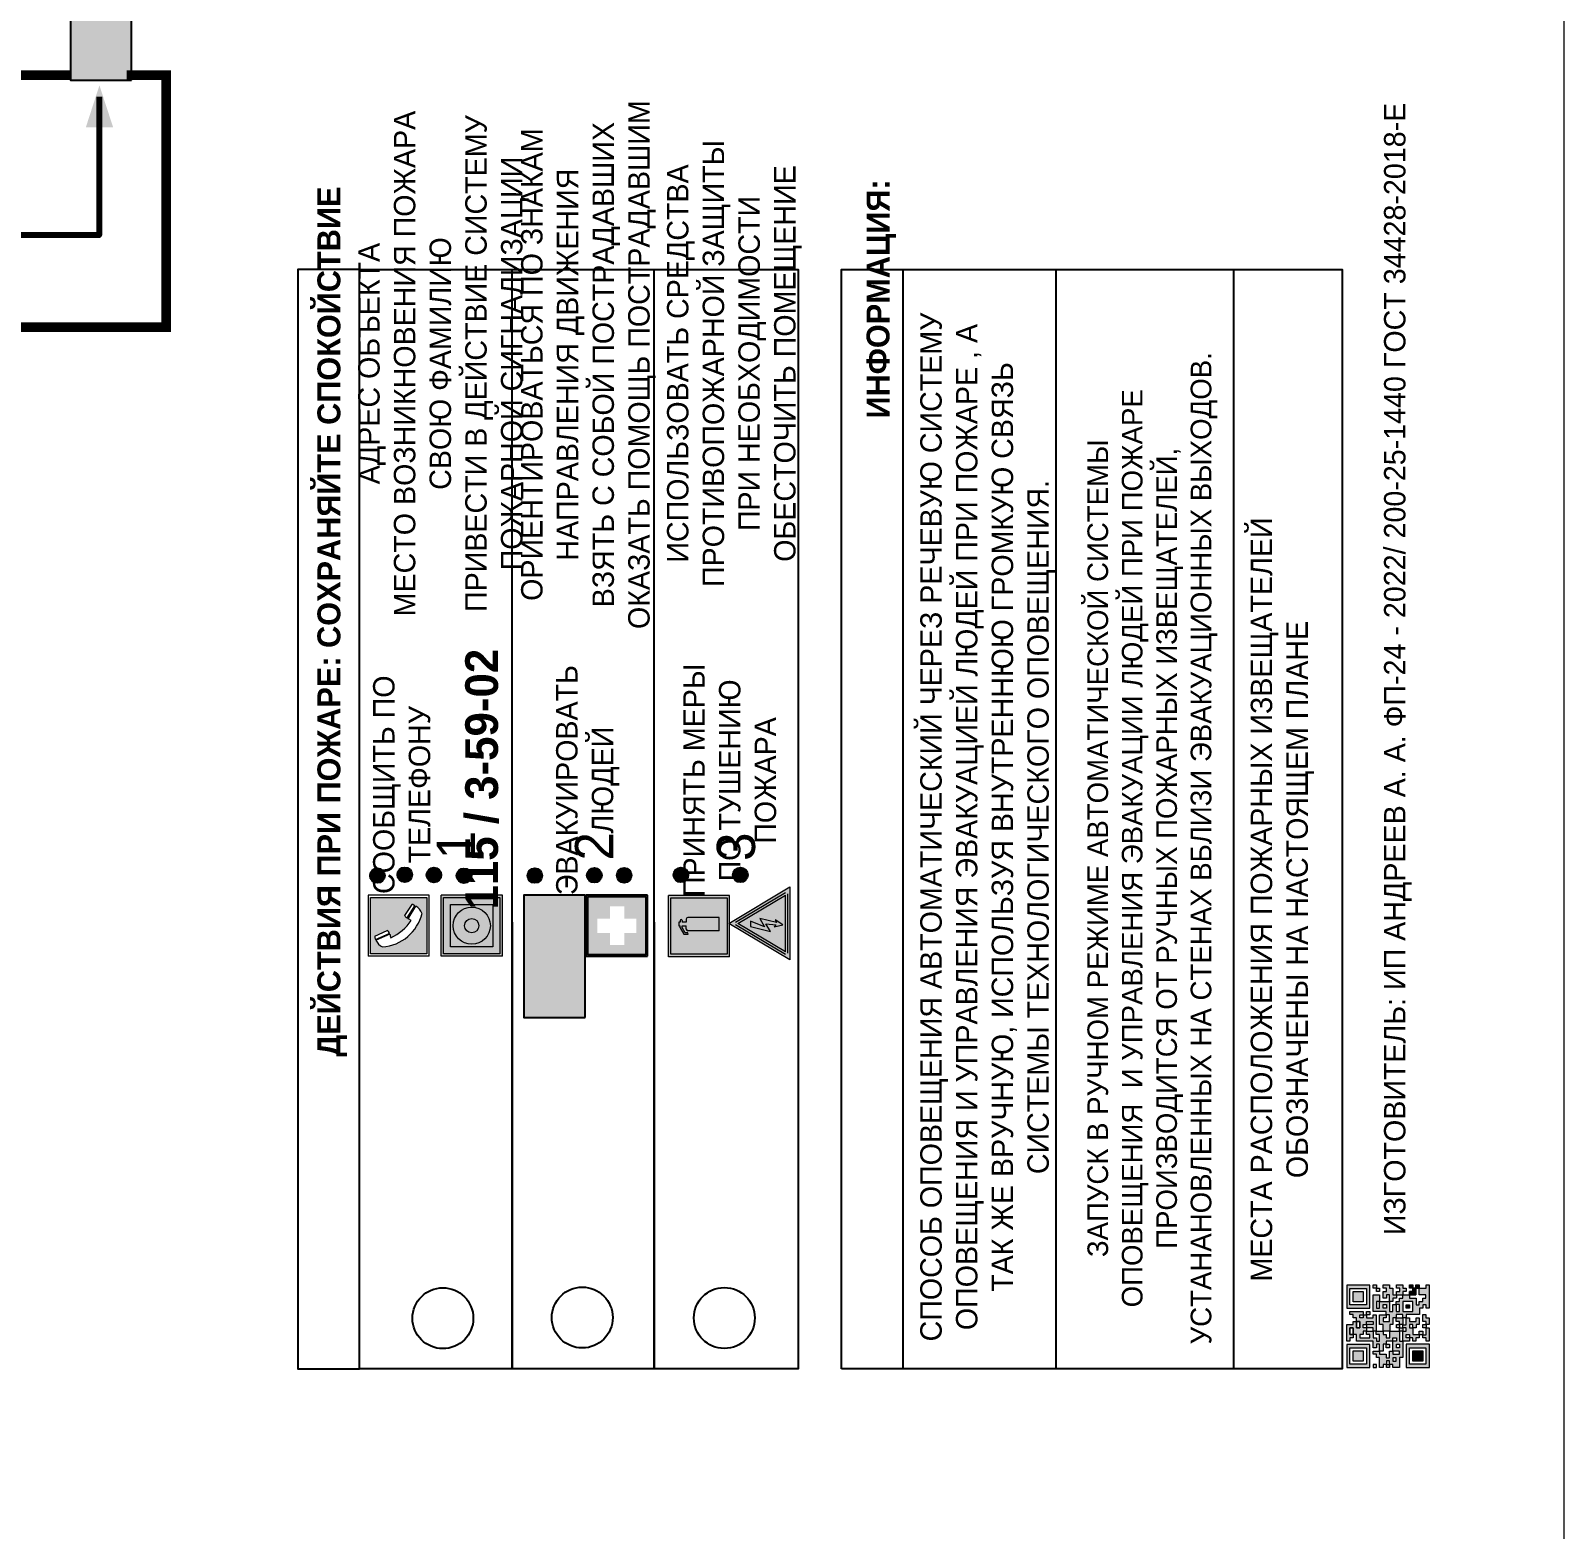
# Model space of a CAD drawing. Header units: millimetres. Extents: x 13114 to 67229, y 22859 to 38520.
# Drawn here: x 21346.1 to 21546.7, y 35961.4 to 36157.4 of the extents above; entities that cross this region are included whole.
import ezdxf

# ---------------------------------------------------------------- set-up
doc = ezdxf.new("R2010")
doc.units = ezdxf.units.MM
doc.layers.add('План_Штампы', color=7, linetype='Continuous')
doc.styles.add('обычный', font='arial.ttf')

# ---------------------------------------------------------------- blocks, each defined once
blk = doc.blocks.new('A$C3E6D3DDE')
at = {"lineweight": 5}
h = blk.add_hatch(color=40, dxfattribs=at)
h.paths.add_polyline_path([(24.1, 1.45), (16.46, -11.35), (31.74, -11.35)])
h.paths.add_polyline_path([(24.09, -0.46), (30.03, -10.41), (18.14, -10.41)], flags=16)
h.paths.add_polyline_path([(24.54, -3.08), (23.41, -6.02), (25.13, -5.01), (24.33, -8.5), (24.82, -8.27), (23.79, -9.86), (23.4, -8.04), (23.8, -8.43), (24.04, -6.29), (22.39, -7.25), (23.44, -3.08)], flags=0)
h = blk.add_hatch(color=256, dxfattribs=at)
h.paths.add_polyline_path([(24.37, 0.03, 0.567511), (23.82, 0.03), (17.59, -10.4, 0.582454), (17.86, -10.88), (30.32, -10.88, 0.582149), (30.6, -10.4)])
h.paths.add_polyline_path([(24.09, -0.46), (18.14, -10.41), (30.03, -10.41)], flags=16)
h.paths.add_polyline_path([(24.54, -3.08), (23.41, -6.02), (25.13, -5.01), (24.33, -8.5), (24.82, -8.27), (23.79, -9.86), (23.4, -8.04), (23.8, -8.43), (24.04, -6.29), (22.39, -7.25), (23.44, -3.08)], flags=0)
h = blk.add_hatch(color=40, dxfattribs=at)
h.paths.add_polyline_path([(24.09, -0.46), (18.14, -10.41), (30.03, -10.41)])
h.paths.add_polyline_path([(24.82, -8.27), (23.79, -9.86), (23.4, -8.04), (23.8, -8.43), (24.04, -6.29), (22.39, -7.25), (23.44, -3.08), (24.54, -3.08), (23.41, -6.02), (25.13, -5.01), (24.33, -8.5)], flags=16)
at = {"color": 40, "lineweight": 5}
for p, q in [((16.46, -11.35), (24.1, 1.45)), ((24.1, 1.45), (31.74, -11.35))]:
    blk.add_line(p, q, dxfattribs=at)
at = {"lineweight": 5}
for p, q in [((17.59, -10.4), (23.82, 0.03)), ((24.37, 0.03), (30.6, -10.4)), ((18.14, -10.41), (24.09, -0.46)), ((23.44, -3.08), (22.39, -7.25)), ((23.41, -6.02), (24.54, -3.08)), ((24.54, -3.08), (23.44, -3.08)), ((24.09, -0.46), (30.03, -10.41)), ((22.39, -7.25), (24.04, -6.29)), ((25.13, -5.01), (23.41, -6.02)), ((24.04, -6.29), (23.8, -8.43)), ((24.33, -8.5), (25.13, -5.01)), ((23.8, -8.43), (23.4, -8.04)), ((23.4, -8.04), (23.79, -9.86)), ((23.79, -9.86), (24.82, -8.27)), ((24.82, -8.27), (24.33, -8.5)), ((17.86, -10.88), (30.32, -10.88)), ((18.14, -10.41), (30.03, -10.41))]:
    blk.add_line(p, q, dxfattribs=at)
at = {"color": 50, "lineweight": 5}
blk.add_line((31.74, -11.35), (16.46, -11.35), dxfattribs=at)
blk = doc.blocks.new('A$C456E1F9C')
at = {"lineweight": 5}
h = blk.add_hatch(color=242, dxfattribs=at)
h.paths.add_polyline_path([(0.51, -1.47), (0.51, -13.26), (12.29, -13.26), (12.29, -1.47)])
h.paths.add_polyline_path([(5.42, -4.95, -0.254479), (4.78, -5.4), (3.52, -2.53, -0.209735), (4.23, -2.4)], flags=16)
h.paths.add_polyline_path([(8.53, -8.6), (10.87, -10.17), (10.54, -10.76), (8.03, -9.13, -0.192251)], flags=16)
h.paths.add_polyline_path([(4.61, -5.49, 0.005518), (3.87, -5.72, 0.128647), (7.49, -10.01, 0.00809), (7.83, -9.33), (10.47, -10.97, -0.16736), (8.99, -12.25, -0.327862), (1.95, -3.95, -0.166952), (3.36, -2.62)], flags=16)
at = {"color": 242, "lineweight": 5}
for p, q in [((0, -13.77), (0, -0.97)), ((12.8, -0.97), (0, -0.97)), ((4.61, -5.49), (3.36, -2.62)), ((3.52, -2.53), (4.78, -5.4)), ((4.23, -2.4), (5.42, -4.95)), ((12.8, -13.77), (12.8, -0.97)), ((7.83, -9.33), (10.47, -10.97)), ((8.03, -9.13), (10.54, -10.76)), ((10.81, -10.12), (8.53, -8.6)), ((10.54, -10.76), (10.8, -10.3)), ((10.8, -10.3), (10.81, -10.12)), ((0, -13.77), (12.8, -13.77))]:
    blk.add_line(p, q, dxfattribs=at)
blk.add_lwpolyline([(0.51, -1.47), (12.29, -1.47), (12.29, -13.26), (0.51, -13.26)], close=True, dxfattribs=at)
for centre, radius, start, end in [((4.59, -5.34), 2.99, 114.2845, 152.1974), ((4.02, -3.27), 0.891, 76.3284, 123.7092), ((11.12, -3.31), 9.19, 183.9915, 256.6009), ((14.98, -39.1), 35.17, 107.1487, 108.4135), ((13.86, -0.94), 11.08, 205.5536, 234.8762), ((4.68, -4.59), 0.824, 276.9621, 334.0723), ((-13.31, 0.8), 23.44, 332.5487, 334.4027), ((8.94, -9.5), 0.989, 114.4092, 157.9388), ((7.87, -9.46), 3, 291.9291, 329.9329)]:
    blk.add_arc(centre, radius, start, end, dxfattribs=at)
blk = doc.blocks.new('A$C54414219')
at = {"true_color": 0xffffff}
h = blk.add_hatch(color=7, dxfattribs=at)
h.paths.add_polyline_path([(2.39, -9.45), (2.39, -18.3), (11.23, -18.3), (11.23, -9.45)], flags=0)
h.paths.add_polyline_path([(10.71, -13.87, -1), (2.92, -13.87, -1)], flags=0)
h.paths.add_polyline_path([(8.3, -13.87, -1), (5.33, -13.87, -1)], flags=0)
h.paths.add_polyline_path([(0.41, -7.47), (0.41, -20.27), (13.21, -20.27), (13.21, -7.47)])
h.paths.add_polyline_path([(0.92, -19.77), (12.71, -19.77), (12.71, -7.98), (0.92, -7.98)], flags=16)
h.paths.add_polyline_path([(11.23, -9.45), (11.23, -18.3), (2.39, -18.3), (2.39, -9.45)], flags=0)
at = {"lineweight": 5}
h = blk.add_hatch(color=242, dxfattribs=at)
h.paths.add_polyline_path([(12.71, -7.98), (0.92, -7.98), (0.92, -19.77), (12.71, -19.77)])
h.paths.add_polyline_path([(11.23, -18.3), (2.39, -18.3), (2.39, -9.45), (11.23, -9.45)], flags=16)
h.paths.add_polyline_path([(10.71, -13.87, -1), (2.92, -13.87, -1)], flags=0)
h.paths.add_polyline_path([(8.3, -13.87, -1), (5.33, -13.87, -1)], flags=0)
at = {"true_color": 0xffffff}
h = blk.add_hatch(color=7, dxfattribs=at)
h.paths.add_polyline_path([(2.39, -9.45), (2.39, -18.3), (11.23, -18.3), (11.23, -9.45)])
h.paths.add_polyline_path([(10.71, -13.87, -1), (2.92, -13.87, -1)], flags=16)
h.paths.add_polyline_path([(8.3, -13.87, -1), (5.33, -13.87, -1)], flags=0)
at = {"lineweight": 5}
h = blk.add_hatch(color=242, dxfattribs=at)
h.paths.add_polyline_path([(2.92, -13.87, 1), (10.71, -13.87, 1)])
h.paths.add_polyline_path([(8.3, -13.87, -1), (5.33, -13.87, -1)], flags=16)
at = {"color": 242, "lineweight": 5}
for p, q in [((0.41, -20.27), (0.41, -7.47)), ((0.41, -7.47), (13.21, -7.47)), ((0.41, -7.47), (13.21, -7.47)), ((13.21, -20.27), (13.21, -7.47)), ((0.41, -20.27), (13.21, -20.27))]:
    blk.add_line(p, q, dxfattribs=at)
for points in [[(0.92, -7.98), (12.71, -7.98), (12.71, -19.77), (0.92, -19.77)], [(2.39, -9.45), (11.23, -9.45), (11.23, -18.3), (2.39, -18.3)]]:
    blk.add_lwpolyline(points, close=True, dxfattribs=at)
for radius in [3.89, 1.49]:
    blk.add_circle((6.81, -13.87), radius, dxfattribs=at)
blk = doc.blocks.new('A$C32E8229D')
at = {"true_color": 0xffffff}
blk.add_hatch(color=7, dxfattribs=at).paths.add_polyline_path([(0, 0), (0, -8), (16, -8), (16, 0)])
h = blk.add_hatch(color=126)
h.paths.add_polyline_path([(0.2, -0.2), (15.8, -0.2), (15.8, -7.8), (0.2, -7.8)])
h.paths.add_polyline_path([(13.49, -2.05), (12.08, -2.05), (11.37, -2.63, 0.162397), (11.29, -2.84), (11.29, -3.63), (10.35, -3.63), (10.35, -4.05), (11.68, -4.05), (11.68, -3.48), (12.26, -4.28), (11.29, -5.1), (11.29, -6.78), (11.85, -6.78), (11.85, -5.44), (12.8, -4.64), (12.8, -5.94), (14.46, -5.94), (14.46, -5.39), (13.45, -5.39), (13.45, -3.97), (12.46, -2.59), (13.15, -2.59), (13.69, -3.34), (14.18, -3)], flags=16)
h.paths.add_polyline_path([(10.74, -1.82, 1), (11.8, -1.82, 1)], flags=16)
h.paths.add_polyline_path([(9.39, -3.59), (5.99, -3.59), (6.56, -3.03), (5.91, -3.03), (5.1, -3.83), (5.91, -4.64), (6.56, -4.64), (5.99, -4.09), (9.39, -4.09)], flags=16)
h.paths.add_polyline_path([(4.29, -1.08), (1.72, -1.08), (1.72, -6.6), (4.29, -6.6)], flags=16)
at = {"color": 126}
blk.add_lwpolyline([(16, -8), (0, -8), (0, 0), (16, 0)], close=True, dxfattribs=at)
blk = doc.blocks.new('A$C18900ED3')
h = blk.add_hatch(color=126)
h.paths.add_polyline_path([(-0.18, -0.18), (-7.02, -0.18), (-7.02, -7.02), (-0.18, -7.02)])
h.paths.add_polyline_path([(-5.89, -4.46), (-5.89, -2.77), (-4.46, -2.77), (-4.46, -1.31), (-2.77, -1.31), (-2.77, -2.77), (-1.33, -2.77), (-1.33, -4.46), (-2.77, -4.46), (-2.77, -5.89), (-4.46, -5.89), (-4.46, -4.46)], flags=16)
at = {"color": 126}
for p, q in [((-7.2, 0), (-7.2, -7.2)), ((0, 0), (-7.2, 0)), ((0, -7.2), (0, 0)), ((-7.02, -7.02), (-7.02, -0.18)), ((-7.02, -0.18), (-0.18, -0.18)), ((-0.18, -0.18), (-0.18, -7.02)), ((-7.2, -7.2), (0, -7.2)), ((-0.18, -7.02), (-7.02, -7.02))]:
    blk.add_line(p, q, dxfattribs=at)
blk = doc.blocks.new('A$C3AD82952')
at = {"true_color": 0xf5f5ff}
h = blk.add_hatch(color=7, dxfattribs=at)
h.dxf.hatch_style = 1
h.paths.add_polyline_path([(8.21, 8.73, 0.414214), (7.89, 9.05), (7.22, 9.05), (7.22, 9.92), (7.59, 9.92, 1), (7.57, 10.36), (7.22, 10.36), (7.22, 10.6), (6.43, 10.6), (6.43, 10.36), (6.01, 10.36), (4.74, 9.59), (4.74, 8.69), (4.98, 8.73), (4.98, 9.26), (6.12, 9.91), (6.43, 9.91), (6.43, 9.05), (5.76, 9.05, 0.414214), (5.44, 8.73), (5.44, 2.2), (8.21, 2.2)], flags=0)
h.paths.add_polyline_path([(12.8, 12.8), (0, 12.8), (0, 0), (12.8, 0)])
h.paths.add_polyline_path([(0.51, 12.29), (12.29, 12.29), (12.29, 0.51), (0.51, 0.51)], flags=16)
h.paths.add_polyline_path([(4.74, 9.59), (6.01, 10.36), (6.43, 10.36), (6.43, 10.6), (7.22, 10.6), (7.22, 10.36), (7.59, 10.36, -0.94586), (7.59, 9.92), (7.22, 9.92), (7.22, 9.05), (7.89, 9.05, -0.414214), (8.21, 8.73), (8.21, 2.2), (5.44, 2.2), (5.44, 8.73, -0.414214), (5.76, 9.05), (6.43, 9.05), (6.43, 9.91), (6.12, 9.91), (4.98, 9.26), (4.98, 8.73), (4.74, 8.69)], flags=0)
h = blk.add_hatch(color=242)
h.dxf.hatch_style = 1
h.paths.add_polyline_path([(12.29, 12.29), (0.51, 12.29), (0.51, 0.51), (12.29, 0.51)])
h.paths.add_polyline_path([(4.74, 8.69), (4.74, 9.59), (6.01, 10.36), (6.43, 10.36), (6.43, 10.6), (7.22, 10.6), (7.22, 10.36), (7.59, 10.36, -0.94586), (7.59, 9.92), (7.22, 9.92), (7.22, 9.05), (7.89, 9.05, -0.414214), (8.21, 8.73), (8.21, 2.2), (5.44, 2.2), (5.44, 8.73, -0.414214), (5.76, 9.05), (6.43, 9.05), (6.43, 9.91), (6.12, 9.91), (4.98, 9.26), (4.98, 8.73)], flags=16)
h = blk.add_hatch(color=7, dxfattribs=at)
h.dxf.hatch_style = 1
h.paths.add_polyline_path([(8.21, 8.73, 0.414214), (7.89, 9.05), (7.22, 9.05), (7.22, 9.92), (7.59, 9.92, 1), (7.57, 10.36), (7.22, 10.36), (7.22, 10.6), (6.43, 10.6), (6.43, 10.36), (6.01, 10.36), (4.74, 9.59), (4.74, 8.69), (4.98, 8.73), (4.98, 9.26), (6.12, 9.91), (6.43, 9.91), (6.43, 9.05), (5.76, 9.05, 0.414214), (5.44, 8.73), (5.44, 2.2), (8.21, 2.2)])
at = {"color": 242, "lineweight": 5}
for p, q in [((0, 0), (0, 12.8)), ((0, 12.8), (12.8, 12.8)), ((6.01, 10.36), (4.74, 9.59)), ((4.98, 9.26), (6.12, 9.91)), ((6.01, 10.36), (6.43, 10.36)), ((6.12, 9.91), (6.43, 9.91)), ((7.22, 10.6), (6.43, 10.6)), ((6.43, 10.6), (6.43, 10.36)), ((6.43, 9.91), (6.43, 9.05)), ((7.22, 10.36), (7.22, 10.6)), ((7.59, 10.36), (7.22, 10.36)), ((7.22, 9.05), (7.22, 9.92)), ((7.59, 9.92), (7.22, 9.92)), ((12.8, 0), (12.8, 12.8)), ((4.74, 9.59), (4.74, 8.69)), ((4.74, 8.69), (4.98, 8.73)), ((4.98, 8.73), (4.98, 9.26)), ((5.44, 2.2), (5.44, 8.73)), ((5.76, 9.05), (6.43, 9.05)), ((7.89, 9.05), (7.22, 9.05)), ((8.21, 2.2), (8.21, 8.73)), ((0, 0), (12.8, 0)), ((5.44, 2.2), (8.21, 2.2))]:
    blk.add_line(p, q, dxfattribs=at)
blk.add_lwpolyline([(0.51, 12.29), (12.29, 12.29), (12.29, 0.51), (0.51, 0.51)], close=True, dxfattribs=at)
for centre, radius, start, end in [((7.58, 10.14), 0.223, 273.1875, 86.8125), ((5.76, 8.73), 0.32, 90, 180), ((7.89, 8.73), 0.32, 0, 90)]:
    blk.add_arc(centre, radius, start, end, dxfattribs=at)
blk = doc.blocks.new('A$C7B4425F7')
at = {"true_color": 0xffffff}
blk.add_hatch(color=7, dxfattribs=at).paths.add_polyline_path([(0, 0), (-16, 0), (-16, -8), (0, -8)])
h = blk.add_hatch(color=126)
h.paths.add_polyline_path([(-0.2, -0.2), (-15.8, -0.2), (-15.8, -7.8), (-0.2, -7.8)])
h.paths.add_polyline_path([(-11.76, -2.03), (-11.76, -3.66), (-11.17, -3.66, -0.568275), (-11.17, -6.18), (-12.58, -6.18), (-12.58, -2.03)], flags=16)
h.paths.add_polyline_path([(-13.33, -4.12, -0.495768), (-13.59, -6.18), (-15.03, -6.18), (-15.03, -2.03), (-13.59, -2.03, -0.487973)], flags=16)
h.paths.add_polyline_path([(-10.25, -2.03), (-9.48, -2.03), (-9.48, -6.18), (-10.25, -6.18)], flags=16)
h.paths.add_polyline_path([(-13.84, -3.69), (-14.24, -3.69), (-14.24, -3.03), (-13.9, -3.03, -0.692621)], flags=0)
h.paths.add_polyline_path([(-9.15, -2.03), (-8.4, -2.03), (-8.04, -3.07), (-7.68, -2.03), (-6.93, -2.03), (-7.64, -4.1), (-6.93, -6.18), (-7.68, -6.18), (-8.04, -5.14), (-8.4, -6.18), (-9.15, -6.18), (-8.44, -4.1)], flags=16)
h.paths.add_polyline_path([(-11.76, -4.46), (-11.42, -4.46, -0.692621), (-11.36, -5.12), (-11.76, -5.12)], flags=0)
h.paths.add_polyline_path([(-13.9, -5.2), (-14.24, -5.2), (-14.24, -4.55), (-13.84, -4.55, -0.708038)], flags=0)
edge = h.paths.add_edge_path(flags=16)
edge.add_ellipse((-5.51, -4.08), major_axis=(0, 2.05), ratio=0.586184, start_angle=0, end_angle=360)
edge = h.paths.add_edge_path(flags=0)
edge.add_ellipse((-5.51, -4.08), major_axis=(0, 1.14), ratio=0.454828, start_angle=0, end_angle=360)
h.paths.add_polyline_path([(-4.13, -4.96, 0.377264), (-3.48, -4.52, 0.0555), (-3.16, -2.03), (-1.66, -2.03), (-1.66, -4.96), (-0.96, -4.96), (-0.96, -7.01), (-1.75, -7.01), (-1.75, -6.18), (-3.3, -6.18), (-3.3, -7.02), (-4.13, -7.02)], flags=16)
h.paths.add_polyline_path([(-2.73, -2.91), (-2.28, -2.91), (-2.28, -4.96), (-3.05, -4.96, 0.079136)], flags=0)
at = {"color": 126}
blk.add_lwpolyline([(-16, -8), (0, -8), (0, 0), (-16, 0)], close=True, dxfattribs=at)
blk = doc.blocks.new('QR')
at = {"lineweight": 0}
h = blk.add_hatch(color=256, dxfattribs=at)
h.dxf.hatch_style = 1
h.paths.add_polyline_path([(9241.16, 2687.38), (9242.01, 2687.38), (9242.01, 2687.83), (9241.59, 2687.83), (9241.59, 2688.68), (9239.45, 2688.68), (9239.45, 2688.25), (9239.86, 2688.25), (9239.86, 2687.83), (9240.29, 2687.83), (9240.29, 2688.25), (9241.16, 2688.25), (9241.16, 2687.83), (9240.29, 2687.83), (9240.29, 2687.38), (9239.45, 2687.38), (9239.45, 2685.22), (9238.57, 2685.22), (9238.57, 2684.8), (9239.02, 2684.8), (9239.02, 2684.37), (9238.13, 2684.37), (9238.13, 2683.92), (9239.02, 2683.92), (9239.02, 2683.5), (9239.44, 2683.5), (9239.44, 2682.64), (9239.87, 2682.64), (9239.87, 2682.18), (9239.44, 2682.18), (9239.44, 2682.64), (9238.13, 2682.64), (9238.13, 2681.76), (9237.71, 2681.76), (9237.71, 2682.64), (9238.13, 2682.64), (9238.13, 2683.07), (9237.27, 2683.07), (9237.27, 2683.51), (9237.71, 2683.51), (9237.71, 2684.37), (9238.13, 2684.37), (9238.13, 2685.22), (9237.71, 2685.22), (9237.71, 2684.8), (9237.28, 2684.8), (9237.28, 2684.38), (9235.98, 2684.38), (9235.98, 2683.92), (9236.4, 2683.92), (9236.4, 2683.49), (9236.84, 2683.49), (9236.84, 2683.07), (9236.4, 2683.07), (9236.4, 2682.64), (9235.98, 2682.64), (9235.98, 2681.76), (9237.29, 2681.76), (9237.29, 2681.33), (9239.43, 2681.33), (9239.43, 2681.76), (9240.74, 2681.76), (9240.74, 2683.05), (9239.87, 2683.05), (9239.87, 2683.5), (9240.29, 2683.5), (9240.29, 2683.91), (9240.74, 2683.91), (9240.74, 2684.81), (9240.29, 2684.81), (9240.29, 2684.79), (9240.29, 2684.37), (9239.45, 2684.37), (9239.45, 2684.8), (9239.87, 2684.8), (9239.87, 2685.21), (9240.74, 2685.21), (9240.74, 2686.1), (9240.29, 2686.1), (9240.29, 2685.64), (9239.86, 2685.64), (9239.86, 2686.95), (9240.29, 2686.95), (9240.29, 2686.52), (9240.74, 2686.52), (9240.74, 2686.1), (9241.16, 2686.1), (9241.16, 2686.53), (9241.59, 2686.53), (9241.59, 2686.1), (9242.02, 2686.1), (9242.02, 2685.21), (9241.59, 2685.21), (9241.59, 2686.1), (9241.16, 2686.1), (9241.16, 2685.21), (9240.74, 2685.21), (9240.74, 2684.81), (9242.89, 2684.81), (9242.89, 2685.22), (9242.47, 2685.22), (9242.47, 2686.11), (9242.89, 2686.11), (9242.89, 2686.52), (9242.46, 2686.52), (9242.46, 2686.95), (9242.89, 2686.95), (9242.89, 2686.52), (9243.32, 2686.52), (9243.32, 2688.26), (9242.9, 2688.26), (9242.9, 2687.83), (9242.47, 2687.83), (9242.47, 2687.38), (9242.01, 2687.38), (9242.01, 2686.94), (9241.16, 2686.94)])
h.paths.add_polyline_path([(9239.02, 2682.18), (9239.02, 2681.76), (9238.54, 2681.76), (9238.54, 2682.18)], flags=16)
h.paths.add_polyline_path([(9237.27, 2682.65), (9237.27, 2682.19), (9236.83, 2682.19), (9236.83, 2682.65)], flags=16)
h = blk.add_hatch(color=256, dxfattribs=at)
h.dxf.hatch_style = 1
h.paths.add_polyline_path([(9238.15, 2687.83), (9236.83, 2687.83), (9236.83, 2686.52), (9238.15, 2686.52)], flags=0)
h.paths.add_polyline_path([(9239.01, 2685.65), (9239.01, 2688.68), (9235.98, 2688.68), (9235.98, 2685.65)])
h.paths.add_polyline_path([(9236.41, 2686.1), (9236.41, 2688.26), (9238.56, 2688.26), (9238.56, 2686.1)], flags=16)
h.paths.add_polyline_path([(9236.83, 2686.52), (9236.83, 2687.83), (9238.15, 2687.83), (9238.15, 2686.52)], flags=0)
h = blk.add_hatch(color=256, dxfattribs=at)
h.dxf.hatch_style = 1
h.paths.add_polyline_path([(9238.15, 2686.52), (9238.15, 2687.83), (9236.83, 2687.83), (9236.83, 2686.52)])
h.paths.add_polyline_path([(9245.91, 2686.52), (9245.91, 2687.83), (9244.59, 2687.83), (9244.59, 2686.52)], flags=0)
h.paths.add_polyline_path([(9246.77, 2685.65), (9246.77, 2688.68), (9243.74, 2688.68), (9243.74, 2685.65)])
h.paths.add_polyline_path([(9244.17, 2686.1), (9244.17, 2688.26), (9246.32, 2688.26), (9246.32, 2686.1)], flags=16)
h.paths.add_polyline_path([(9244.59, 2686.52), (9244.59, 2687.83), (9245.91, 2687.83), (9245.91, 2686.52)], flags=0)
h = blk.add_hatch(color=256, dxfattribs=at)
h.dxf.hatch_style = 1
h.paths.add_polyline_path([(9240.75, 2681.76), (9240.75, 2681.35), (9241.17, 2681.35), (9241.17, 2681.76)])
h.paths.add_polyline_path([(9241.6, 2682.18), (9241.17, 2682.18), (9241.17, 2681.76), (9241.6, 2681.76)])
h.paths.add_polyline_path([(9242.47, 2681.34), (9242.47, 2682.19), (9242.02, 2682.19), (9242.02, 2681.76), (9241.6, 2681.76), (9241.6, 2681.34)])
h.paths.add_polyline_path([(9239.87, 2678.3), (9239.44, 2678.3), (9239.44, 2677.89), (9241.17, 2677.89), (9241.17, 2678.3), (9240.28, 2678.3), (9240.28, 2678.73), (9239.87, 2678.73)])
h.paths.add_polyline_path([(9240.75, 2678.73), (9240.75, 2679.19), (9240.28, 2679.19), (9240.28, 2678.73)])
h.paths.add_polyline_path([(9241.6, 2678.73), (9241.17, 2678.73), (9241.17, 2678.3), (9241.6, 2678.3)])
h.paths.add_polyline_path([(9242.02, 2678.3), (9241.6, 2678.3), (9241.6, 2677.89), (9242.48, 2677.89), (9242.48, 2678.31), (9242.9, 2678.31), (9242.9, 2678.73), (9242.02, 2678.73)])
h.paths.add_polyline_path([(9246.36, 2684.37), (9246.36, 2684.79), (9245.93, 2684.79), (9245.93, 2684.37)])
h.paths.add_polyline_path([(9246.78, 2685.2), (9246.36, 2685.2), (9246.36, 2684.79), (9246.78, 2684.79)])
h.paths.add_polyline_path([(9245.91, 2687.83), (9244.59, 2687.83), (9244.59, 2686.52), (9245.91, 2686.52)])
h = blk.add_hatch(color=256, dxfattribs=at)
h.dxf.hatch_style = 1
h.paths.add_polyline_path([(9243.32, 2686.11), (9242.89, 2686.11), (9242.89, 2685.64), (9243.32, 2685.64)])
h.paths.add_polyline_path([(9239.02, 2683.07), (9239.02, 2683.5), (9238.56, 2683.5), (9238.56, 2683.07)])
h.paths.add_polyline_path([(9236.4, 2684.8), (9236.4, 2685.22), (9235.98, 2685.22), (9235.98, 2684.8)])
h.paths.add_polyline_path([(9236.4, 2683.07), (9236.4, 2683.49), (9235.98, 2683.49), (9235.98, 2683.07)])
h = blk.add_hatch(color=256, dxfattribs=at)
h.dxf.hatch_style = 1
h.paths.add_polyline_path([(9243.32, 2682.64), (9243.32, 2683.07), (9244.62, 2683.07), (9244.62, 2684.37), (9243.74, 2684.37), (9243.74, 2684.8), (9244.62, 2684.8), (9244.62, 2684.37), (9245.48, 2684.37), (9245.48, 2685.22), (9243.32, 2685.22), (9243.32, 2683.5), (9242.89, 2683.5), (9242.89, 2683.06), (9242.01, 2683.06), (9242.01, 2683.91), (9242.47, 2683.91), (9242.47, 2683.5), (9242.89, 2683.5), (9242.89, 2684.38), (9241.59, 2684.38), (9241.59, 2683.91), (9240.74, 2683.91), (9240.74, 2683.05), (9241.59, 2683.05), (9241.59, 2682.64), (9242.47, 2682.64), (9242.47, 2682.19), (9242.91, 2682.19), (9242.91, 2681.34), (9242.48, 2681.34), (9242.48, 2680.91), (9242.91, 2680.91), (9242.91, 2679.17), (9243.75, 2679.17), (9243.75, 2678.73), (9244.2, 2678.73), (9244.2, 2678.3), (9243.75, 2678.3), (9243.75, 2677.88), (9246.78, 2677.88), (9246.78, 2678.3), (9246.35, 2678.3), (9246.35, 2679.19), (9245.48, 2679.19), (9245.48, 2678.31), (9245.05, 2678.31), (9245.05, 2678.73), (9244.62, 2678.73), (9244.62, 2679.19), (9244.2, 2679.19), (9244.2, 2679.61), (9245.05, 2679.61), (9245.05, 2680.46), (9245.48, 2680.46), (9245.48, 2681.34), (9245.04, 2681.34), (9245.04, 2681.76), (9244.63, 2681.76), (9244.63, 2682.19), (9244.21, 2682.19), (9244.21, 2681.76), (9243.32, 2681.76), (9243.32, 2682.19), (9244.21, 2682.19), (9244.21, 2682.64)])
h.paths.add_polyline_path([(9243.75, 2683.49), (9243.75, 2683.92), (9244.21, 2683.92), (9244.21, 2683.49)], flags=16)
h.paths.add_polyline_path([(9243.32, 2681.34), (9244.63, 2681.34), (9244.63, 2680.04), (9243.32, 2680.04)], flags=16)
h.paths.add_polyline_path([(9243.76, 2680.89), (9244.18, 2680.89), (9244.18, 2680.48), (9243.76, 2680.48)], flags=0)
h = blk.add_hatch(color=256, dxfattribs=at)
h.dxf.hatch_style = 1
h.paths.add_polyline_path([(9246.36, 2683.07), (9246.78, 2683.07), (9246.78, 2683.92), (9246.36, 2683.92), (9246.36, 2683.49), (9245.92, 2683.49), (9245.92, 2683.92), (9245.06, 2683.92), (9245.06, 2683.49), (9245.48, 2683.49), (9245.48, 2683.07), (9244.62, 2683.07), (9244.62, 2682.65), (9245.05, 2682.65), (9245.05, 2682.18), (9245.48, 2682.18), (9245.48, 2682.65), (9246.36, 2682.65)])
h.paths.add_polyline_path([(9246.78, 2682.18), (9246.36, 2682.18), (9246.36, 2681.75), (9245.92, 2681.75), (9245.92, 2682.18), (9245.48, 2682.18), (9245.48, 2681.34), (9245.48, 2681.34), (9245.94, 2681.34), (9245.94, 2680.91), (9246.36, 2680.91), (9246.36, 2681.34), (9246.78, 2681.34)])
h = blk.add_hatch(color=256, dxfattribs=at)
h.dxf.hatch_style = 1
h.paths.add_polyline_path([(9235.98, 2680.9), (9235.98, 2677.86), (9239.02, 2677.86), (9239.02, 2680.9)])
h.paths.add_polyline_path([(9238.57, 2680.48), (9238.57, 2678.32), (9236.41, 2678.32), (9236.41, 2680.48)], flags=16)
h.paths.add_polyline_path([(9238.15, 2680.05), (9238.15, 2678.74), (9236.83, 2678.74), (9236.83, 2680.05)], flags=0)
h = blk.add_hatch(color=256, dxfattribs=at)
h.dxf.hatch_style = 1
h.paths.add_polyline_path([(9238.15, 2680.05), (9236.83, 2680.05), (9236.83, 2678.74), (9238.15, 2678.74)])
h = blk.add_hatch(color=256, dxfattribs=at)
h.dxf.hatch_style = 1
h.paths.add_polyline_path([(9242.02, 2680.46), (9242.48, 2680.46), (9242.48, 2680.91), (9241.58, 2680.91), (9241.58, 2681.35), (9241.17, 2681.35), (9241.17, 2680.91), (9240.75, 2680.91), (9240.75, 2681.33), (9239.43, 2681.33), (9239.43, 2680.46), (9239.86, 2680.46), (9239.86, 2680.92), (9240.3, 2680.92), (9240.3, 2680.46), (9239.86, 2680.46), (9239.86, 2680.04), (9239.44, 2680.04), (9239.44, 2679.62), (9239.86, 2679.62), (9239.86, 2679.19), (9240.29, 2679.19), (9240.29, 2680.03), (9241.18, 2680.03), (9241.18, 2680.47), (9241.6, 2680.47), (9241.6, 2680.03), (9241.18, 2680.03), (9241.18, 2679.61), (9241.6, 2679.61), (9241.6, 2679.19), (9242.47, 2679.19), (9242.47, 2679.6), (9242.02, 2679.6)])
h = blk.add_hatch(color=256, dxfattribs=at)
h.dxf.hatch_style = 1
h.paths.add_polyline_path([(9244.18, 2680.48), (9244.18, 2680.89), (9243.76, 2680.89), (9243.76, 2680.48)])
h = blk.add_hatch(color=256, dxfattribs=at)
h.dxf.hatch_style = 1
h.paths.add_polyline_path([(9245.93, 2680.04), (9245.93, 2680.46), (9245.48, 2680.46), (9245.48, 2679.62), (9246.35, 2679.62), (9246.35, 2680.04)])
h.paths.add_polyline_path([(9246.78, 2680.04), (9246.78, 2680.46), (9246.35, 2680.46), (9246.35, 2680.04)])
h.paths.add_polyline_path([(9246.78, 2679.18), (9246.78, 2679.62), (9246.35, 2679.62), (9246.35, 2679.18)])
for points in [[(9237.71, 2685.22), (9238.13, 2685.22), (9238.13, 2684.37), (9237.71, 2684.37), (9237.71, 2683.51), (9237.27, 2683.51), (9237.27, 2683.07), (9238.13, 2683.07), (9238.13, 2682.64), (9237.71, 2682.64), (9237.71, 2681.76), (9238.13, 2681.76), (9238.13, 2682.64), (9239.44, 2682.64), (9239.44, 2683.5), (9239.02, 2683.5), (9239.02, 2683.07), (9238.56, 2683.07), (9238.56, 2683.5), (9239.02, 2683.5), (9239.02, 2683.92), (9238.13, 2683.92), (9238.13, 2684.37), (9239.02, 2684.37), (9239.02, 2684.8), (9238.57, 2684.8), (9238.57, 2685.22), (9239.45, 2685.22), (9239.45, 2687.38), (9240.29, 2687.38), (9240.29, 2687.83), (9239.86, 2687.83), (9239.86, 2688.25), (9239.45, 2688.25), (9239.45, 2688.68), (9241.59, 2688.68), (9241.59, 2687.83), (9242.01, 2687.83), (9242.01, 2687.38), (9242.47, 2687.38), (9242.47, 2687.83), (9242.9, 2687.83), (9242.9, 2688.26), (9243.32, 2688.26), (9243.32, 2686.52), (9242.89, 2686.52), (9242.89, 2686.11), (9243.32, 2686.11), (9243.32, 2685.64), (9242.89, 2685.64), (9242.89, 2686.11), (9242.47, 2686.11), (9242.47, 2685.22), (9242.89, 2685.22), (9242.89, 2684.81), (9240.74, 2684.81), (9240.74, 2683.91), (9241.59, 2683.91), (9241.59, 2684.38), (9242.89, 2684.38), (9242.89, 2683.5), (9242.47, 2683.5), (9242.47, 2683.91), (9242.01, 2683.91), (9242.01, 2683.06), (9242.89, 2683.06), (9242.89, 2683.5), (9243.32, 2683.5), (9243.32, 2685.22), (9245.48, 2685.22), (9245.48, 2684.37), (9244.62, 2684.37), (9244.62, 2683.07), (9245.48, 2683.07), (9245.48, 2683.49), (9245.06, 2683.49), (9245.06, 2683.92), (9245.92, 2683.92), (9245.92, 2683.49), (9246.36, 2683.49), (9246.36, 2683.92), (9246.78, 2683.92), (9246.78, 2683.07), (9246.36, 2683.07), (9246.36, 2682.65), (9245.48, 2682.65), (9245.48, 2682.18), (9245.92, 2682.18), (9245.92, 2681.75), (9246.36, 2681.75), (9246.36, 2682.18), (9246.78, 2682.18), (9246.78, 2681.34), (9246.36, 2681.34), (9246.36, 2680.91), (9245.94, 2680.91), (9245.94, 2681.34), (9245.48, 2681.34), (9245.48, 2680.46), (9245.93, 2680.46), (9245.93, 2680.04), (9246.35, 2680.04), (9246.35, 2680.46), (9246.78, 2680.46), (9246.78, 2680.04), (9246.78, 2680.04), (9246.35, 2680.04), (9246.35, 2679.62), (9246.78, 2679.62), (9246.78, 2679.18), (9246.35, 2679.18), (9246.35, 2678.3), (9246.78, 2678.3), (9246.78, 2677.88), (9243.75, 2677.88), (9243.75, 2678.3), (9244.2, 2678.3), (9244.2, 2678.73), (9243.75, 2678.73), (9243.75, 2679.17), (9242.91, 2679.17), (9242.91, 2680.91), (9242.48, 2680.91), (9242.48, 2680.46), (9242.02, 2680.46), (9242.02, 2679.6), (9242.47, 2679.6), (9242.47, 2679.19), (9241.6, 2679.19), (9241.6, 2679.61), (9241.18, 2679.61), (9241.18, 2680.03), (9240.29, 2680.03), (9240.29, 2679.19), (9240.75, 2679.19), (9240.75, 2678.73), (9240.28, 2678.73), (9240.28, 2678.3), (9241.17, 2678.3), (9241.17, 2678.73), (9241.6, 2678.73), (9241.6, 2678.3), (9242.02, 2678.3), (9242.02, 2678.73), (9242.9, 2678.73), (9242.9, 2678.31), (9242.48, 2678.31), (9242.48, 2677.89), (9241.6, 2677.89), (9241.6, 2678.3), (9241.17, 2678.3), (9241.17, 2677.89), (9239.44, 2677.89), (9239.44, 2678.3), (9239.87, 2678.3), (9239.87, 2678.73), (9240.28, 2678.73), (9240.28, 2679.19), (9240.29, 2679.19), (9239.86, 2679.19), (9239.86, 2679.62), (9239.44, 2679.62), (9239.44, 2680.04), (9239.86, 2680.04), (9239.86, 2680.46), (9239.43, 2680.46), (9239.43, 2681.33), (9237.29, 2681.33), (9237.29, 2681.76), (9235.98, 2681.76), (9235.98, 2682.64), (9236.4, 2682.64), (9236.4, 2683.07), (9235.98, 2683.07), (9235.98, 2683.49), (9236.4, 2683.49), (9236.4, 2683.92), (9235.98, 2683.92), (9235.98, 2684.38), (9237.28, 2684.38), (9237.28, 2684.8), (9237.71, 2684.8), (9237.71, 2685.22), (9237.92, 2685.22)], [(9240.74, 2686.1), (9240.74, 2686.52), (9240.29, 2686.52), (9240.29, 2686.95), (9239.86, 2686.95), (9239.86, 2685.64), (9240.29, 2685.64), (9240.29, 2686.1), (9240.74, 2686.1), (9240.74, 2686.52)], [(9240.74, 2685.21), (9239.87, 2685.21), (9239.87, 2684.8), (9239.45, 2684.8), (9239.45, 2684.37), (9240.29, 2684.37), (9240.29, 2684.79), (9240.29, 2684.81), (9240.74, 2684.81), (9240.74, 2685.21), (9239.87, 2685.21)], [(9240.74, 2683.91), (9240.29, 2683.91), (9240.29, 2683.5), (9239.87, 2683.5), (9239.87, 2683.05), (9240.74, 2683.05), (9240.74, 2683.91)], [(9244.62, 2684.37), (9244.62, 2684.8), (9243.74, 2684.8), (9243.74, 2684.37), (9244.62, 2684.37)], [(9240.74, 2683.05), (9240.74, 2681.76), (9239.43, 2681.76), (9239.43, 2681.33), (9240.75, 2681.33), (9240.75, 2681.35), (9240.75, 2680.91), (9241.17, 2680.91), (9241.17, 2681.35), (9241.58, 2681.35), (9241.58, 2680.91), (9242.48, 2680.91), (9242.48, 2681.34), (9242.91, 2681.34), (9242.91, 2682.19), (9242.47, 2682.19), (9242.47, 2682.64), (9241.59, 2682.64), (9241.59, 2683.05), (9240.74, 2683.05)], [(9241.6, 2681.76), (9242.02, 2681.76), (9242.02, 2682.19), (9242.47, 2682.19), (9242.47, 2681.34), (9241.6, 2681.34), (9241.6, 2681.76)], [(9244.62, 2683.07), (9243.32, 2683.07), (9243.32, 2682.64), (9244.21, 2682.64), (9244.21, 2682.19), (9243.32, 2682.19), (9243.32, 2681.76), (9244.21, 2681.76), (9244.21, 2682.19), (9244.63, 2682.19), (9244.63, 2681.76), (9245.04, 2681.76), (9245.04, 2681.34), (9245.48, 2681.34)], [(9245.48, 2682.18), (9245.05, 2682.18), (9245.05, 2682.65), (9244.62, 2682.65), (9244.62, 2683.07)], [(9245.48, 2682.18), (9245.48, 2681.34)], [(9239.86, 2680.46), (9239.86, 2680.92), (9240.3, 2680.92), (9240.3, 2680.46), (9239.86, 2680.46)], [(9245.48, 2680.46), (9245.05, 2680.46), (9245.05, 2679.61), (9244.2, 2679.61), (9244.2, 2679.19), (9244.62, 2679.19), (9244.62, 2678.73), (9245.05, 2678.73), (9245.05, 2678.31), (9245.48, 2678.31), (9245.48, 2679.19), (9246.35, 2679.19), (9246.35, 2679.07)], [(9246.35, 2679.62), (9245.48, 2679.62), (9245.48, 2680.46)], [(9245.48, 2680.46), (9245.48, 2679.62), (9246.35, 2679.62), (9246.35, 2680.04), (9245.93, 2680.04), (9245.93, 2680.46), (9245.48, 2680.46), (9245.48, 2679.62)], [(9246.35, 2679.62), (9246.35, 2679.18)]]:
    blk.add_lwpolyline(points, dxfattribs=at)
for points in [[(9235.98, 2685.65), (9239.01, 2685.65), (9239.01, 2688.68), (9235.98, 2688.68)], [(9236.41, 2688.26), (9238.56, 2688.26), (9238.56, 2686.1), (9236.41, 2686.1)], [(9236.83, 2687.83), (9238.15, 2687.83), (9238.15, 2686.52), (9236.83, 2686.52)], [(9240.29, 2687.83), (9241.16, 2687.83), (9241.16, 2688.25), (9240.29, 2688.25)], [(9240.29, 2688.25), (9241.16, 2688.25), (9241.16, 2687.83), (9240.29, 2687.83)], [(9242.01, 2687.38), (9241.16, 2687.38), (9241.16, 2686.94), (9242.01, 2686.94)], [(9241.16, 2687.38), (9242.01, 2687.38), (9242.01, 2686.94), (9241.16, 2686.94)], [(9243.74, 2685.65), (9246.77, 2685.65), (9246.77, 2688.68), (9243.74, 2688.68)], [(9244.17, 2688.26), (9246.32, 2688.26), (9246.32, 2686.1), (9244.17, 2686.1)], [(9244.59, 2687.83), (9245.91, 2687.83), (9245.91, 2686.52), (9244.59, 2686.52)], [(9241.16, 2686.1), (9240.74, 2686.1), (9240.74, 2685.21), (9241.16, 2685.21)], [(9241.16, 2686.53), (9241.59, 2686.53), (9241.59, 2686.1), (9241.16, 2686.1)], [(9241.59, 2686.1), (9242.02, 2686.1), (9242.02, 2685.21), (9241.59, 2685.21)], [(9242.89, 2686.52), (9242.46, 2686.52), (9242.46, 2686.95), (9242.89, 2686.95)], [(9235.98, 2684.8), (9236.4, 2684.8), (9236.4, 2685.22), (9235.98, 2685.22)], [(9236.4, 2683.07), (9236.84, 2683.07), (9236.84, 2683.49), (9236.4, 2683.49)], [(9243.75, 2683.92), (9244.21, 2683.92), (9244.21, 2683.49), (9243.75, 2683.49)], [(9245.93, 2684.79), (9246.36, 2684.79), (9246.36, 2684.37), (9245.93, 2684.37)], [(9246.36, 2685.2), (9246.78, 2685.2), (9246.78, 2684.79), (9246.36, 2684.79)], [(9236.83, 2682.19), (9237.27, 2682.19), (9237.27, 2682.65), (9236.83, 2682.65)], [(9238.54, 2682.18), (9239.02, 2682.18), (9239.02, 2681.76), (9238.54, 2681.76)], [(9239.44, 2682.64), (9239.87, 2682.64), (9239.87, 2682.18), (9239.44, 2682.18)], [(9240.75, 2681.76), (9241.17, 2681.76), (9241.17, 2681.35), (9240.75, 2681.35)], [(9241.17, 2682.18), (9241.6, 2682.18), (9241.6, 2681.76), (9241.17, 2681.76)], [(9235.98, 2677.86), (9239.02, 2677.86), (9239.02, 2680.9), (9235.98, 2680.9)], [(9236.41, 2680.48), (9238.57, 2680.48), (9238.57, 2678.32), (9236.41, 2678.32)], [(9236.83, 2680.05), (9238.15, 2680.05), (9238.15, 2678.74), (9236.83, 2678.74)], [(9241.18, 2680.03), (9241.6, 2680.03), (9241.6, 2680.47), (9241.18, 2680.47)], [(9243.32, 2680.04), (9244.63, 2680.04), (9244.63, 2681.34), (9243.32, 2681.34)], [(9243.76, 2680.89), (9244.18, 2680.89), (9244.18, 2680.48), (9243.76, 2680.48)]]:
    blk.add_lwpolyline(points, close=True, dxfattribs=at)

msp = doc.modelspace()

# ---------------------------------------------------------------- hatches: boundary and pattern name
at = {"lineweight": 0}
h = msp.add_hatch(color=256, dxfattribs=at)
h.dxf.hatch_style = 1
h.paths.add_polyline_path([(21391.48, 36045.93, 1), (21391.48, 36047.86, 1)])
h = msp.add_hatch(color=256, dxfattribs=at)
h.dxf.hatch_style = 1
h.paths.add_polyline_path([(21395.06, 36046.03, 1), (21395.06, 36047.96, 1)])
h = msp.add_hatch(color=256, dxfattribs=at)
h.dxf.hatch_style = 1
h.paths.add_polyline_path([(21398.87, 36045.99, 1), (21398.87, 36047.92, 1)])
h = msp.add_hatch(color=256, dxfattribs=at)
h.dxf.hatch_style = 1
h.paths.add_polyline_path([(21402.8, 36045.91, 1), (21402.8, 36047.84, 1)])
h = msp.add_hatch(color=256, dxfattribs=at)
h.dxf.hatch_style = 1
h.paths.add_polyline_path([(21412.07, 36045.92, 1), (21412.07, 36047.85, 1)])
h = msp.add_hatch(color=256, dxfattribs=at)
h.dxf.hatch_style = 1
h.paths.add_polyline_path([(21419.85, 36045.96, 1), (21419.85, 36047.89, 1)])
h = msp.add_hatch(color=256, dxfattribs=at)
h.dxf.hatch_style = 1
h.paths.add_polyline_path([(21423.75, 36045.95, 1), (21423.75, 36047.89, 1)])
h = msp.add_hatch(color=256, dxfattribs=at)
h.dxf.hatch_style = 1
h.paths.add_polyline_path([(21431.17, 36046.01, 1), (21431.17, 36047.94, 1)])
h = msp.add_hatch(color=256, dxfattribs=at)
h.dxf.hatch_style = 1
h.paths.add_polyline_path([(21438.94, 36046.02, 1), (21438.94, 36047.95, 1)])

# ---------------------------------------------------------------- linework, layer by layer
at = {"color": 5, "lineweight": 0}
msp.add_lwpolyline([(20946.69, 35948.23), (21546.69, 35948.23), (21546.69, 36343.23), (20946.69, 36343.23)], close=True, dxfattribs=at)
at = {"lineweight": 0, "const_width": 1.24}
for points in [[(21343.6, 36151.55), (21351.37, 36151.55)], [(21358.68, 36151.55), (21363.86, 36151.55), (21363.86, 36118.59), (21344.69, 36118.59)]]:
    msp.add_lwpolyline(points, dxfattribs=at)
at = {"color": 126, "lineweight": 100, "true_color": 0x008754}
msp.add_lwpolyline([(21355.09, 36148.71), (21355.09, 36130.63), (21029.65, 36130.63)], dxfattribs=at)
for points in [[(21389.12, 35982.38), (21389.12, 36126.15), (21381.07, 36126.15), (21381.07, 35982.38)], [(21389.12, 35982.38), (21389.12, 36126.15), (21446.52, 36126.15), (21446.52, 35982.38)]]:
    msp.add_lwpolyline(points, close=True)
for points in [[(21409.12, 36040.8), (21409.12, 35982.38), (21409.12, 36126.15)], [(21427.69, 36040.8), (21427.69, 35982.38), (21427.69, 36126.15)]]:
    msp.add_lwpolyline(points)
at = {"color": 0}
msp.add_lwpolyline([(21452.19, 35982.38), (21452.19, 36126.15), (21517.64, 36126.15), (21517.64, 35982.38)], close=True, dxfattribs=at)
for points in [[(21460.24, 35982.38), (21460.24, 36126.15)], [(21480.23, 35982.38), (21480.23, 36126.15)], [(21503.48, 35982.38), (21503.48, 36126.15)]]:
    msp.add_lwpolyline(points, dxfattribs=at)
for centre, radius in [((21391.48, 36046.89), 0.966), ((21395.06, 36047), 0.966), ((21398.87, 36046.96), 0.966), ((21402.8, 36046.87), 0.966), ((21412.07, 36046.89), 0.966), ((21419.85, 36046.93), 0.966), ((21423.75, 36046.92), 0.966), ((21431.17, 36046.98), 0.966), ((21438.94, 36046.98), 0.966), ((21400.04, 35989.01), 3.98), ((21418.27, 35989.1), 3.98), ((21436.85, 35989.04), 3.98)]:
    msp.add_circle(centre, radius)
at = {"layer": 'План_Штампы', "color": 126, "true_color": 0x008754}
msp.add_solid([(21356.92, 36144.74), (21353.36, 36144.75), (21355.13, 36150.22)], dxfattribs=at)

# ---------------------------------------------------------------- block references
at = {"rotation": 90}
for name, p, xscale, yscale, zscale in [('A$C3E6D3DDE', (21438.34, 36025.57), 0.625, 0.625, 0.625), ('A$C456E1F9C', (21389.66, 36036.34), 0.625, 0.625, 0.625), ('A$C54414219', (21395.15, 36036.08), 0.625, 0.625, 0.625), ('A$C18900ED3', (21418.8, 36044.34), 1.111111111007631, 1.111111111007631, 1.111111111007631), ('A$C3AD82952', (21437.53, 36036.28), 0.625, 0.625, 0.625)]:
    msp.add_blockref(name, p, dxfattribs=dict(at, xscale=xscale, yscale=yscale, zscale=zscale))
at = {"xscale": -1, "rotation": 90}
msp.add_blockref('A$C32E8229D', (21410.65, 36044.34), dxfattribs=at)
at = {"color": 22, "lineweight": 100, "true_color": 0xbb1e10, "rotation": 90}
msp.add_blockref('QR', (24206.91, 26746.58), dxfattribs=at)
at = {"layer": 'План_Штампы', "rotation": 90}
msp.add_blockref('A$C7B4425F7', (21351.33, 36166.91), dxfattribs=at)

# ---------------------------------------------------------------- texts
at = {"lineweight": 0, "attachment_point": 5, "rotation": 90, "style": 'обычный'}
for s, insert, char_height, width in [('\\pi-8.4,l8.4,t8.4;{\\fProxima Nova Rg|b0|i0|c204|p2;ОРИЕНТИРОВАТЬСЯ ПО ЗНАКАМ \\PНАПРАВЛЕНИЯ ДВИЖЕНИЯ\\PВЗЯТЬ С СОБОЙ ПОСТРАДАВШИХ\\PОКАЗАТЬ ПОМОЩЬ ПОСТРАДАВШИМ}', (21419.08, 36113.7), 2.8, 126.6484), ('\\pi-8.4,l8.4,t8.4;{\\fProxima Nova Rg|b0|i0|c204|p2;ИЗГОТОВИТЕЛЬ: ИП АНДРЕЕВ А. А.\\fProxima Nova Rg|b0|i0|c0|p2; \\fProxima Nova Rg|b0|i0|c204|p2;ФП-24 - 2022/ 200-25-1440 ГОСТ 34428-2018-Е\\H1.2266x; }', (21524.92, 36073.91), 2.8, 191.3484), ('\\pi-8.4,l8.4,t8.4;{\\fProxima Nova Rg|b0|i0|c204|p2;АДРЕС ОБЪЕКТА\\PМЕСТО ВОЗНИКНОВЕНИЯ ПОЖАРА \\PСВОЮ ФАМИЛИЮ\\PПРИВЕСТИ В ДЕЙСТВИЕ СИСТЕМУ \\PПОЖАРНОЙ СИГНАЛИЗАЦИИ}', (21400.11, 36113.84), 2.8, 126.6484), ('\\pi-8.4,l8.4,t8.4;{\\fProxima Nova Rg|b0|i0|c204|p2;ИСПОЛЬЗОВАТЬ СРЕДСТВА \\PПРОТИВОПОЖАРНОЙ ЗАЩИТЫ \\PПРИ НЕОБХОДИМОСТИ \\PОБЕСТОЧИТЬ ПОМЕЩЕНИЕ}', (21438.16, 36113.85), 2.8, 126.6484), ('{\\fProxima Nova Rg|b1|i0|c204|p2;ИНФОРМАЦИЯ:\\H1.1997x; }', (21457.38, 36122.29), 3, 175.1736), ('{\\fProxima Nova Rg|b1|i0|c204|p2;ДЕЙСТВИЯ ПРИ ПОЖАРЕ: СОХРАНЯЙТЕ СПОКОЙСТВИЕ\\H1.6644x; }', (21385.57, 36080.1), 3, 175.1736), ('{\\fProxima Nova Rg|b0|i0|c204|p2;СПОСОБ ОПОВЕЩЕНИЯ АВТОМАТИЧЕСКИЙ ЧЕРЕЗ РЕЧЕВУЮ СИСТЕМУ ОПОВЕЩЕНИЯ И УПРАВЛЕНИЯ ЭВАКУАЦИЕЙ ЛЮДЕЙ ПРИ ПОЖАРЕ , А ТАК ЖЕ ВРУЧНУЮ, ИСПОЛЬЗУЯ ВНУТРЕННЮЮ ГРОМКУЮ СВЯЗЬ СИСТЕМЫ ТЕХНОЛОГИЧЕСКОГО ОПОВЕЩЕНИЯ.}', (21471.28, 36053.24), 2.8, 137.0334), ('{\\fProxima Nova Rg|b0|i0|c204|p2;\\P\\pt8.1;ЗАПУСК В РУЧНОМ РЕЖИМЕ АВТОМАТИЧЕСКОЙ СИСТЕМЫ ОПОВЕЩЕНИЯ  И УПРАВЛЕНИЯ ЭВАКУАЦИИ ЛЮДЕЙ ПРИ ПОЖАРЕ ПРОИЗВОДИТСЯ ОТ РУЧНЫХ ПОЖАРНЫХ ИЗВЕЩАТЕЛЕЙ, УСТАНАНОВЛЕННЫХ НА СТЕНАХ ВБЛИЗИ ЭВАКУАЦИОННЫХ ВЫХОДОВ. }', (21490.57, 36050.46), 2.7, 131.4512), ('\\pt8.4;{\\fProxima Nova Rg|b0|i0|c204|p2;\\PМЕСТА РАСПОЛОЖЕНИЯ ПОЖАРНЫХ ИЗВЕЩАТЕЛЕЙ ОБОЗНАЧЕНЫ НА НАСТОЯЩЕМ ПЛАНЕ}', (21507.49, 36043.76), 2.8, 118.5618), ('{\\fProxima Nova Rg|b1|i0|c0|p2;\\H1.0714x;115 / 3-59-02\\H1.2822x; }', (21405.17, 36059.5), 4, 126.6484), ('{\\fProxima Nova Rg|b0|i0|c204|p2;ЭВАКУИРОВАТЬ \\PЛЮДЕЙ}', (21418.99, 36059.37), 2.8, 126.6484), ('{\\fProxima Nova Rg|b0|i0|c204|p2;ПРИНЯТЬ МЕРЫ \\PПО ТУШЕНИЮ \\PПОЖАРА}', (21437.57, 36059.33), 2.8, 126.6484), ('{\\fProxima Nova Rg|b0|i0|c204|p2;СООБЩИТЬ ПО \\PТЕЛЕФОНУ}', (21394.67, 36058.77), 2.8, 126.6484), ('{\\fProxima Nova Rg|b0|i0|c204|p2;1\\H1.1667x; }', (21401.74, 36050.87), 5, 126.6484), ('{\\fProxima Nova Rg|b0|i0|c204|p2;2\\H1.1967x; }', (21419.82, 36050.72), 5, 126.6484), ('{\\fProxima Nova Rg|b0|i0|c204|p2;3\\H1.1967x; }', (21438.4, 36050.66), 5, 126.6484)]:
    msp.add_mtext(s, dxfattribs=dict(at, insert=insert, char_height=char_height, width=width))

doc.saveas('drawing.dxf')
